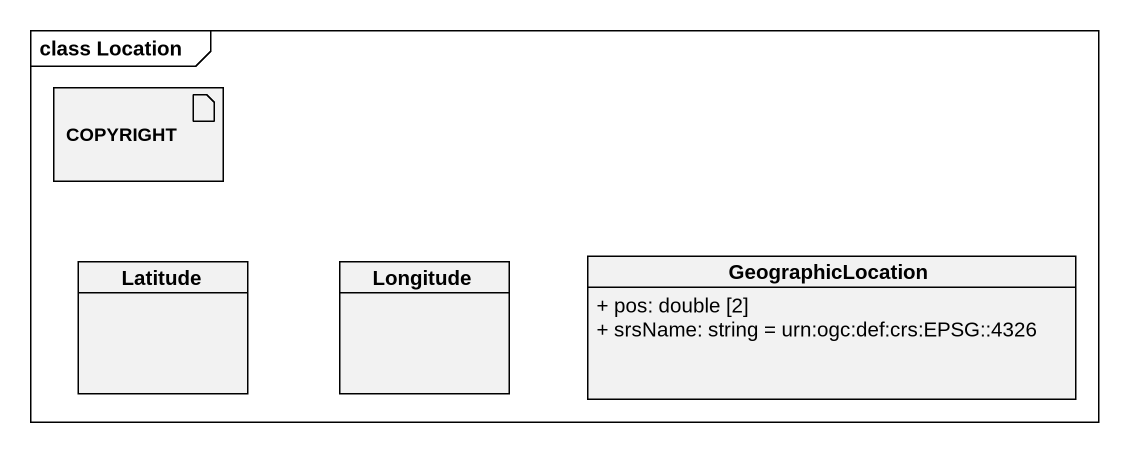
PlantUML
@startuml
mainframe class Location
allowmixing
hide circle
hide empty members
skinparam classAttributeIconSize 0
artifact COPYRIGHT
class Latitude
class Longitude
class GeographicLocation {
  + pos: double [2]
  + srsName: string = urn:ogc:def:crs:EPSG::4326
}
@enduml
